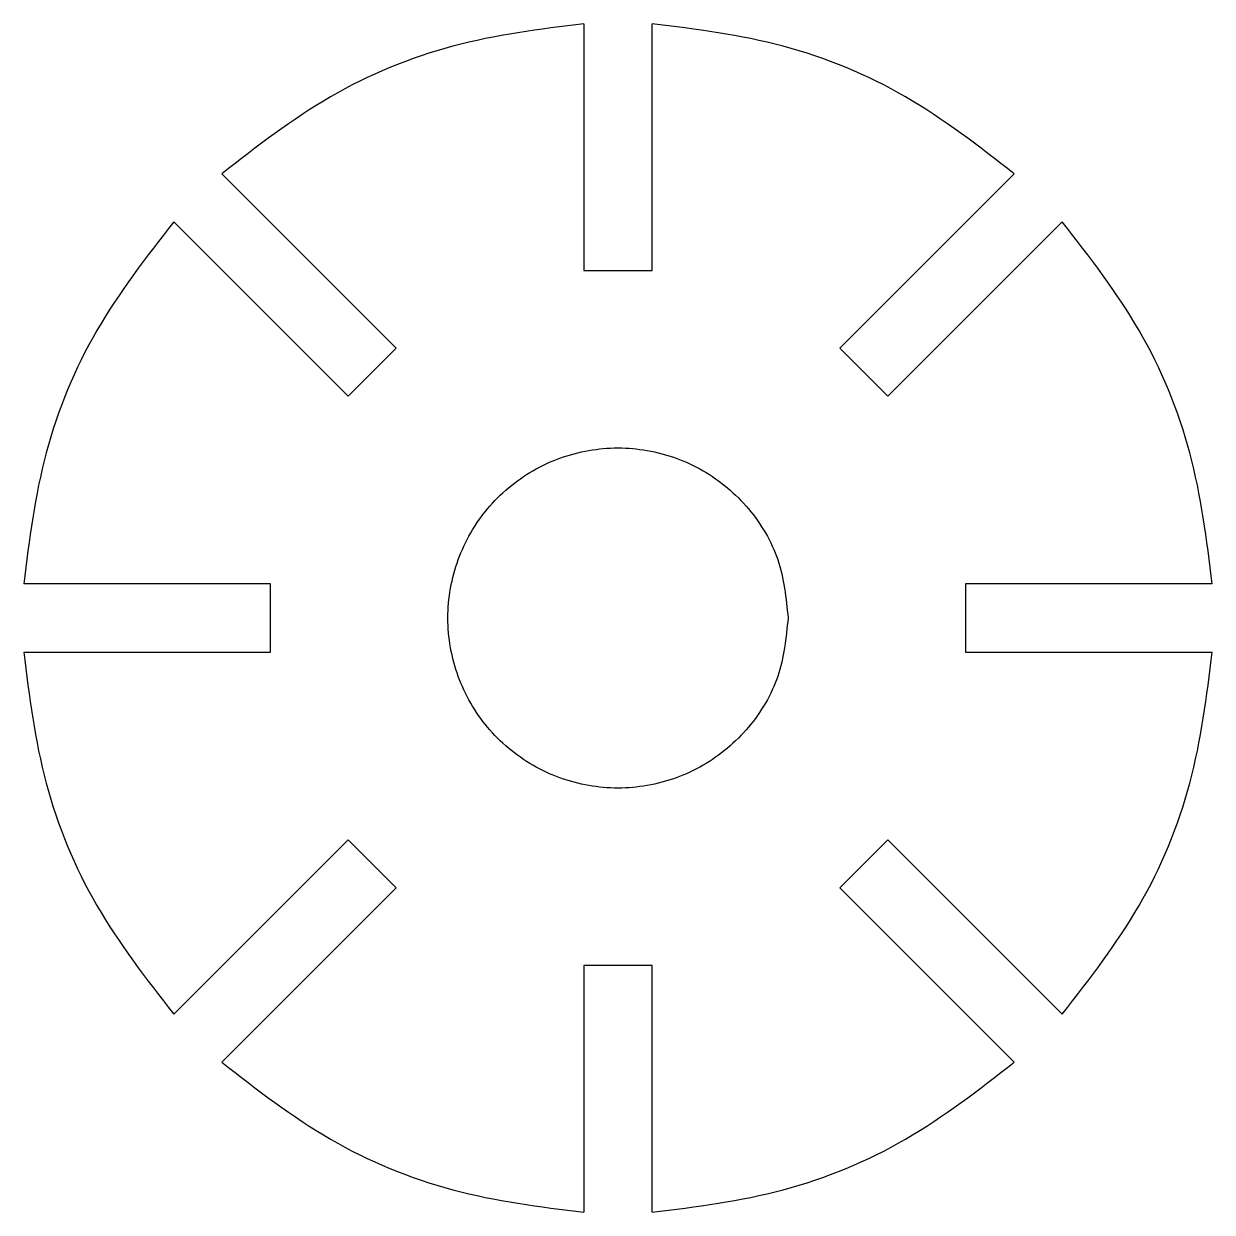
# Model space of a CAD drawing. Extents: x 7.3 to 81.9, y 13.5 to 88.1.
import ezdxf

# ---------------------------------------------------------------- set-up
doc = ezdxf.new("R2010")
doc.units = 0
doc.layers.get('0').update_dxf_attribs({"linetype": 'CONTINUOUS'})

msp = doc.modelspace()

# ---------------------------------------------------------------- linework, layer by layer
at = {"color": 7}
for points in [[(42.45494, 88.053419), (42.45494, 72.586753), (46.721607, 72.586753)], [(46.721607, 72.586753), (46.721607, 88.053419)], [(30.677832, 67.708513), (19.741249, 78.645099)], [(69.435297, 78.645099), (58.498712, 67.708513), (61.515698, 64.691527)], [(16.72426, 75.628112), (27.660846, 64.691527), (30.677832, 67.708513)], [(61.515698, 64.691527), (72.452284, 75.628112)], [(22.782608, 52.914422), (7.315941, 52.914422)], [(7.315941, 48.647755), (22.782608, 48.647755), (22.782608, 52.914422)], [(81.860604, 52.914422), (66.393938, 52.914422), (66.393938, 48.647755)], [(66.393938, 48.647755), (81.860604, 48.647755)], [(27.660846, 36.870647), (16.72426, 25.934073)], [(19.741249, 22.917061), (30.677832, 33.853652), (27.660846, 36.870647)], [(72.452284, 25.934073), (61.515698, 36.870647), (58.498712, 33.853652)], [(58.498712, 33.853652), (69.435297, 22.917061)], [(42.45494, 28.975413), (42.45494, 13.50876)], [(46.721607, 28.975413), (42.45494, 28.975413)], [(46.721607, 13.50876), (46.721607, 28.975413)]]:
    msp.add_lwpolyline(points, dxfattribs=at)
msp.add_lwpolyline([(55.25494, 50.781087)], close=True, dxfattribs=at)
for points, knots in [([(42.45494, 88.053419), (39.685204, 87.707829), (34.162623, 87.018755), (26.33642, 83.777035), (21.944117, 80.359228), (19.741249, 78.645099)], [0, 0, 0, 0, 8.350428, 16.649932, 25.00036, 25.00036, 25.00036, 25.00036]), ([(69.435297, 78.645099), (67.232429, 80.359228), (62.840126, 83.777035), (55.013923, 87.018755), (49.491343, 87.707829), (46.721607, 88.053419)], [0, 0, 0, 0, 8.350428, 16.649931, 25.000359, 25.000359, 25.000359, 25.000359]), ([(16.72426, 75.628112), (15.01013, 73.425244), (11.592325, 69.032941), (8.350605, 61.206738), (7.661532, 55.684157), (7.315941, 52.914422)], [0, 0, 0, 0, 8.350428, 16.649931, 25.000359, 25.000359, 25.000359, 25.000359]), ([(81.860604, 52.914422), (81.515014, 55.684157), (80.82594, 61.206738), (77.58422, 69.032941), (74.166413, 73.425244), (72.452284, 75.628112)], [0, 0, 0, 0, 8.350428, 16.649931, 25.000359, 25.000359, 25.000359, 25.000359]), ([(55.25494, 50.781087), (55.127495, 52.028176), (54.874429, 54.504508), (52.911051, 57.777018), (50.036333, 60.210043), (46.476536, 61.500439), (42.699191, 61.500439), (39.14438, 60.210043), (36.249755, 57.777018), (34.360342, 54.504508), (33.700654, 50.781087), (34.360342, 47.057666), (36.249755, 43.785156), (39.14438, 41.35213), (42.699191, 40.061735), (46.476536, 40.061735), (50.036333, 41.35213), (52.911051, 43.785156), (54.874429, 47.057666), (55.127495, 49.533997), (55.25494, 50.781087)], [0, 0, 0, 0, 3.722284, 7.391297, 11.113581, 14.835866, 18.504878, 22.227163, 25.949447, 29.618459, 33.340744, 37.063028, 40.732041, 44.454325, 48.176609, 51.845622, 55.567906, 59.290191, 62.959203, 66.681488, 66.681488, 66.681488, 66.681488]), ([(7.315941, 48.647755), (7.661532, 45.87802), (8.350607, 40.355442), (11.592326, 32.529242), (15.010131, 28.136941), (16.72426, 25.934073)], [0, 0, 0, 0, 8.350425, 16.649925, 25.00035, 25.00035, 25.00035, 25.00035]), ([(72.452284, 25.934073), (74.166413, 28.136941), (77.584218, 32.529241), (80.825938, 40.355441), (81.515013, 45.87802), (81.860604, 48.647755)], [0, 0, 0, 0, 8.350425, 16.649926, 25.000351, 25.000351, 25.000351, 25.000351]), ([(19.741249, 22.917061), (21.944118, 21.202934), (26.336422, 17.785132), (34.162625, 14.543419), (39.685205, 13.854349), (42.45494, 13.50876)], [0, 0, 0, 0, 8.350426, 16.649927, 25.000352, 25.000352, 25.000352, 25.000352]), ([(46.721607, 13.50876), (49.491342, 13.854349), (55.013921, 14.543419), (62.840124, 17.785132), (67.232428, 21.202934), (69.435297, 22.917061)], [0, 0, 0, 0, 8.350425, 16.649926, 25.000352, 25.000352, 25.000352, 25.000352])]:
    msp.add_open_spline(points, degree=3, knots=knots, dxfattribs=at)

doc.saveas('drawing.dxf')
